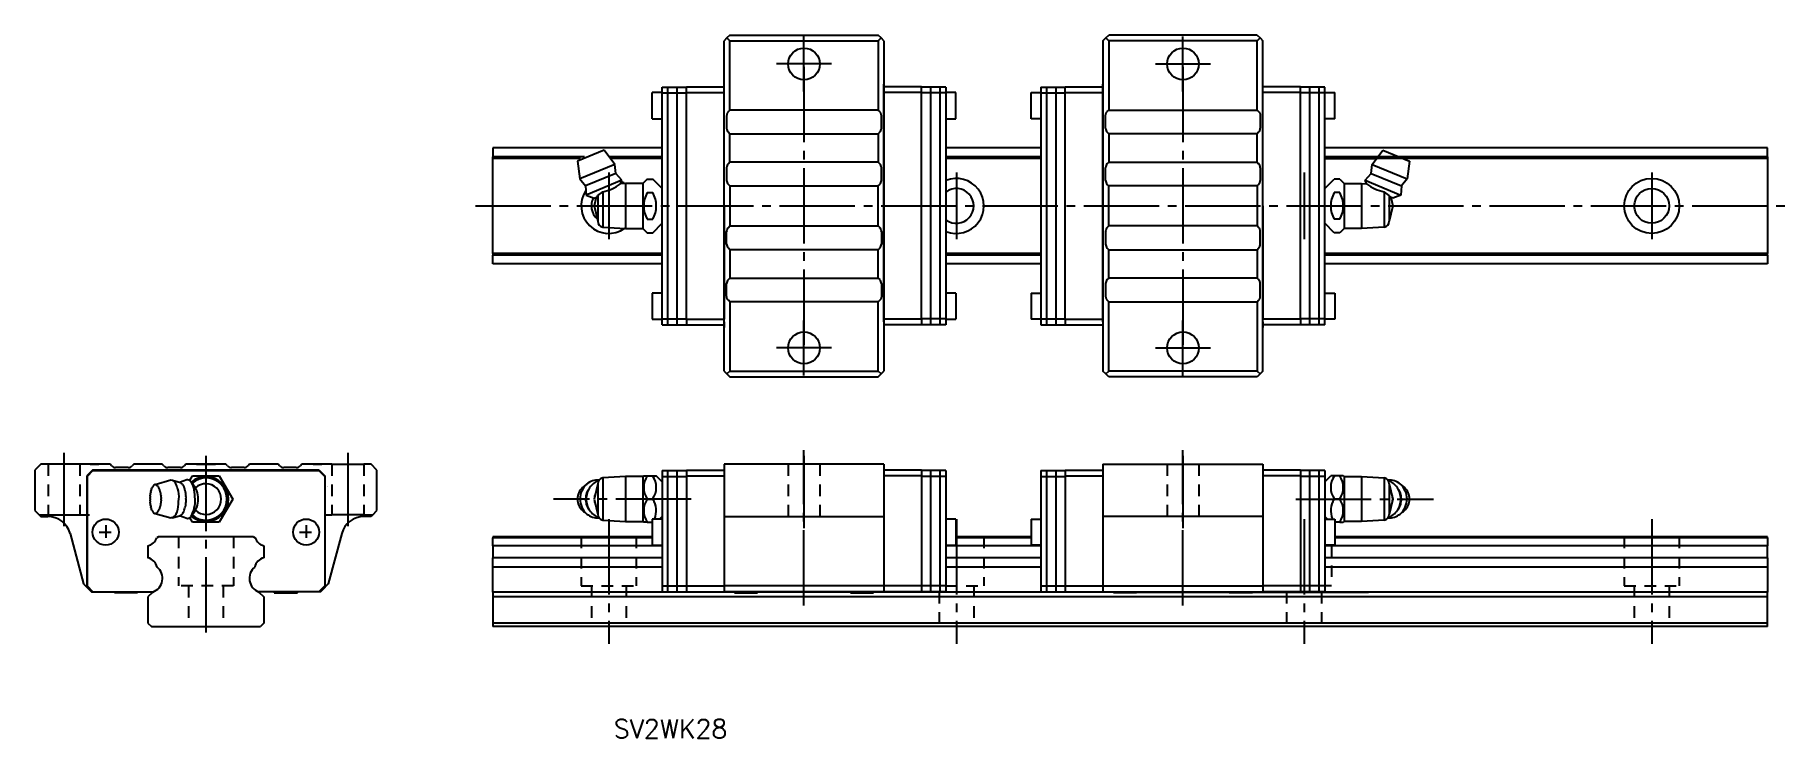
# Model space of a CAD drawing. Extents: x -6 to 296, y 886 to 1007.
import ezdxf

# ---------------------------------------------------------------- set-up
doc = ezdxf.new("R2010")
doc.units = 0
doc.linetypes.add('CENTER', pattern=[17.5, 13, -1.5, 1.5, -1.5])
doc.linetypes.add('DASHED', pattern=[3.5, 2, -1.5])
doc.layers.get('0').update_dxf_attribs({"linetype": 'CONTINUOUS'})
doc.layers.add('CENTER', color=1, linetype='CENTER')
doc.styles.get("Standard").update_dxf_attribs({"font": 'txt.shx', "bigfont": '@extfont2.shx'})

msp = doc.modelspace()

# ---------------------------------------------------------------- linework, layer by layer
at = {"color": 7, "linetype": 'CONTINUOUS'}
for p, q in [((113.28, 1006.44), (112.78, 1005.94)), ((112.78, 948.94), (112.78, 1005.94)), ((113.78, 1006.94), (113.28, 1006.44)), ((113.78, 1005.94), (113.28, 1006.44)), ((113.78, 1006.94), (139.38, 1006.94)), ((113.78, 993.99), (113.78, 1005.94)), ((113.78, 1005.94), (139.38, 1005.94)), ((139.88, 1006.44), (139.38, 1006.94)), ((139.88, 1006.44), (139.38, 1005.94)), ((139.38, 1005.94), (139.38, 993.99)), ((140.38, 1005.94), (139.88, 1006.44)), ((140.38, 1005.94), (140.38, 948.94)), ((178.18, 1005.94), (178.68, 1006.44)), ((178.18, 1005.94), (178.18, 948.94)), ((178.68, 1006.44), (179.18, 1006.94)), ((178.68, 1006.44), (179.18, 1005.94)), ((204.78, 1006.94), (179.18, 1006.94)), ((179.18, 1005.94), (179.18, 993.99)), ((204.78, 1005.94), (179.18, 1005.94)), ((204.78, 1006.94), (205.28, 1006.44)), ((204.78, 1005.94), (205.28, 1006.44)), ((204.78, 993.99), (204.78, 1005.94)), ((205.28, 1006.44), (205.78, 1005.94)), ((205.78, 948.94), (205.78, 1005.94)), ((100.38, 992.49), (100.38, 996.99)), ((102.08, 996.99), (100.38, 996.99)), ((102.08, 956.94), (102.08, 997.94)), ((102.08, 997.94), (106.28, 997.94)), ((102.08, 996.94), (106.28, 996.94)), ((103.08, 956.94), (103.08, 997.94)), ((104.68, 956.94), (104.68, 997.94)), ((106.28, 997.99), (112.78, 997.99)), ((106.28, 996.99), (106.28, 997.99)), ((106.28, 957.89), (106.28, 996.99)), ((106.28, 996.99), (112.78, 996.99)), ((112.78, 997.44), (112.78, 998.44)), ((112.78, 996.99), (112.78, 998.04)), ((112.78, 957.44), (112.78, 997.44)), ((112.78, 977.44), (112.78, 996.99)), ((112.78, 977.44), (112.78, 996.99)), ((140.38, 997.44), (140.38, 998.44)), ((140.38, 998.04), (140.38, 996.99)), ((146.88, 997.99), (140.38, 997.99)), ((140.38, 957.44), (140.38, 997.44)), ((146.88, 996.99), (140.38, 996.99)), ((140.38, 977.44), (140.38, 996.99)), ((140.38, 996.99), (140.38, 977.44)), ((146.88, 996.99), (146.88, 997.99)), ((151.08, 997.94), (146.88, 997.94)), ((146.88, 957.89), (146.88, 996.99)), ((151.08, 996.94), (146.88, 996.94)), ((148.48, 956.94), (148.48, 997.94)), ((150.08, 956.94), (150.08, 997.94)), ((151.08, 997.94), (151.08, 956.94)), ((152.78, 996.99), (151.08, 996.99)), ((152.78, 992.49), (152.78, 996.99)), ((165.78, 992.49), (165.78, 996.99)), ((165.78, 996.99), (167.48, 996.99)), ((167.48, 997.94), (167.48, 956.94)), ((167.48, 997.94), (171.68, 997.94)), ((167.48, 996.94), (171.68, 996.94)), ((168.48, 956.94), (168.48, 997.94)), ((170.08, 956.94), (170.08, 997.94)), ((171.68, 997.99), (178.18, 997.99)), ((171.68, 996.99), (171.68, 997.99)), ((171.68, 957.89), (171.68, 996.99)), ((171.68, 996.99), (178.18, 996.99)), ((178.18, 997.44), (178.18, 998.44)), ((178.18, 998.04), (178.18, 996.99)), ((178.18, 957.44), (178.18, 997.44)), ((178.18, 977.44), (178.18, 996.99)), ((178.18, 996.99), (178.18, 977.44)), ((205.78, 997.44), (205.78, 998.44)), ((205.78, 996.99), (205.78, 998.04)), ((212.28, 997.99), (205.78, 997.99)), ((205.78, 957.44), (205.78, 997.44)), ((212.28, 996.99), (205.78, 996.99)), ((205.78, 977.44), (205.78, 996.99)), ((205.78, 977.44), (205.78, 996.99)), ((212.28, 996.99), (212.28, 997.99)), ((216.48, 997.94), (212.28, 997.94)), ((212.28, 957.89), (212.28, 996.99)), ((216.48, 996.94), (212.28, 996.94)), ((213.88, 956.94), (213.88, 997.94)), ((215.48, 956.94), (215.48, 997.94)), ((216.48, 956.94), (216.48, 997.94)), ((216.48, 996.99), (218.18, 996.99)), ((218.18, 992.49), (218.18, 996.99)), ((113.46, 993.66), (113.43, 993.62)), ((113.49, 993.7), (113.46, 993.66)), ((113.53, 993.73), (113.49, 993.7)), ((113.78, 993.99), (113.53, 993.73)), ((139.38, 993.99), (113.78, 993.99)), ((139.64, 993.73), (139.38, 993.99)), ((139.68, 993.7), (139.64, 993.73)), ((139.71, 993.66), (139.68, 993.7)), ((139.74, 993.62), (139.71, 993.66)), ((178.83, 993.62), (178.86, 993.66)), ((178.86, 993.66), (178.89, 993.7)), ((178.89, 993.7), (178.93, 993.73)), ((178.93, 993.73), (179.18, 993.99)), ((179.18, 993.99), (204.78, 993.99)), ((204.78, 993.99), (205.04, 993.73)), ((205.04, 993.73), (205.08, 993.7)), ((205.08, 993.7), (205.11, 993.66)), ((205.11, 993.66), (205.14, 993.62)), ((100.38, 992.49), (102.08, 992.49)), ((113.24, 993.08), (113.23, 993.03)), ((113.23, 993.03), (113.23, 990.85)), ((113.25, 993.17), (113.24, 993.12)), ((113.24, 993.12), (113.24, 993.08)), ((113.26, 993.27), (113.25, 993.22)), ((113.25, 993.22), (113.25, 993.17)), ((113.28, 993.32), (113.26, 993.27)), ((113.29, 993.36), (113.28, 993.32)), ((113.31, 993.41), (113.29, 993.36)), ((113.33, 993.45), (113.31, 993.41)), ((113.35, 993.5), (113.33, 993.45)), ((113.38, 993.54), (113.35, 993.5)), ((113.4, 993.58), (113.38, 993.54)), ((113.43, 993.62), (113.4, 993.58)), ((139.77, 993.58), (139.74, 993.62)), ((139.79, 993.54), (139.77, 993.58)), ((139.82, 993.5), (139.79, 993.54)), ((139.84, 993.45), (139.82, 993.5)), ((139.86, 993.41), (139.84, 993.45)), ((139.88, 993.36), (139.86, 993.41)), ((139.89, 993.32), (139.88, 993.36)), ((139.9, 993.27), (139.89, 993.32)), ((139.92, 993.22), (139.9, 993.27)), ((139.92, 993.17), (139.92, 993.22)), ((139.93, 993.12), (139.92, 993.17)), ((139.93, 993.08), (139.93, 993.12)), ((139.93, 993.03), (139.93, 993.08)), ((139.93, 990.85), (139.93, 993.03)), ((151.08, 992.49), (152.78, 992.49)), ((167.48, 992.49), (165.78, 992.49)), ((178.63, 993.03), (178.64, 993.08)), ((178.63, 990.85), (178.63, 993.03)), ((178.64, 993.12), (178.65, 993.17)), ((178.64, 993.08), (178.64, 993.12)), ((178.65, 993.22), (178.66, 993.27)), ((178.65, 993.17), (178.65, 993.22)), ((178.66, 993.27), (178.68, 993.32)), ((178.68, 993.32), (178.69, 993.36)), ((178.69, 993.36), (178.71, 993.41)), ((178.71, 993.41), (178.73, 993.45)), ((178.73, 993.45), (178.75, 993.5)), ((178.75, 993.5), (178.78, 993.54)), ((178.78, 993.54), (178.8, 993.58)), ((178.8, 993.58), (178.83, 993.62)), ((205.14, 993.62), (205.17, 993.58)), ((205.17, 993.58), (205.19, 993.54)), ((205.19, 993.54), (205.22, 993.5)), ((205.22, 993.5), (205.24, 993.45)), ((205.24, 993.45), (205.26, 993.41)), ((205.26, 993.41), (205.28, 993.36)), ((205.28, 993.36), (205.29, 993.32)), ((205.29, 993.32), (205.3, 993.27)), ((205.3, 993.27), (205.32, 993.22)), ((205.32, 993.22), (205.32, 993.17)), ((205.32, 993.17), (205.33, 993.12)), ((205.33, 993.12), (205.33, 993.08)), ((205.33, 993.08), (205.33, 993.03)), ((205.33, 993.03), (205.33, 990.85)), ((218.18, 992.49), (216.48, 992.49)), ((113.53, 990.15), (113.78, 989.89)), ((113.78, 989.89), (139.38, 989.89)), ((113.78, 984.99), (113.78, 989.89)), ((139.38, 989.89), (139.64, 990.15)), ((139.38, 989.89), (139.38, 984.99)), ((179.18, 989.89), (178.93, 990.15)), ((179.18, 989.89), (179.18, 984.99)), ((204.78, 989.89), (179.18, 989.89)), ((205.04, 990.15), (204.78, 989.89)), ((204.78, 984.99), (204.78, 989.89)), ((102.08, 987.44), (72.88, 987.44)), ((72.88, 987.44), (72.88, 985.92)), ((88.7, 985.92), (72.88, 985.92)), ((72.88, 985.64), (72.88, 985.92)), ((72.88, 969.24), (72.88, 985.64)), ((88.02, 985.64), (72.88, 985.64)), ((92.1, 987.08), (87.48, 985.17)), ((87.48, 985.17), (87.92, 982.11)), ((93.95, 984.6), (87.92, 982.11)), ((93.95, 984.6), (92.1, 987.08)), ((102.08, 985.92), (92.96, 985.92)), ((102.08, 985.64), (93.17, 985.64)), ((94.13, 983.05), (93.95, 984.6)), ((113.78, 984.99), (113.53, 984.73)), ((139.38, 984.99), (113.78, 984.99)), ((139.64, 984.73), (139.38, 984.99)), ((167.48, 987.44), (151.08, 987.44)), ((167.48, 985.92), (151.08, 985.92)), ((167.48, 985.64), (151.08, 985.64)), ((178.93, 984.73), (179.18, 984.99)), ((179.18, 984.99), (204.78, 984.99)), ((204.78, 984.99), (205.04, 984.73)), ((292.88, 987.44), (216.48, 987.44)), ((292.88, 985.92), (216.48, 985.92)), ((216.48, 985.92), (225.61, 985.92)), ((292.88, 985.64), (216.48, 985.64)), ((216.48, 985.64), (225.4, 985.64)), ((224.44, 983.05), (224.62, 984.6)), ((224.62, 984.6), (226.47, 987.08)), ((224.62, 984.6), (230.65, 982.11)), ((226.47, 987.08), (231.09, 985.17)), ((231.09, 985.17), (230.65, 982.11)), ((292.88, 985.92), (292.88, 987.44)), ((292.88, 985.92), (292.88, 985.64)), ((292.88, 985.64), (292.88, 969.24)), ((87.92, 982.11), (88.89, 980.88)), ((94.13, 983.05), (88.89, 980.88)), ((95.17, 981.86), (89, 979.3)), ((95.17, 981.86), (94.13, 983.05)), ((94.89, 981.26), (95.17, 981.86)), ((99.53, 982.06), (98.78, 981.32)), ((99.53, 982.06), (100.47, 982.06)), ((102.08, 980.44), (100.47, 982.06)), ((113.23, 984.03), (113.23, 981.85)), ((139.93, 981.85), (139.93, 984.03)), ((178.63, 981.85), (178.63, 984.03)), ((205.33, 984.03), (205.33, 981.85)), ((216.48, 980.44), (218.1, 982.06)), ((219.04, 982.06), (218.1, 982.06)), ((219.04, 982.06), (219.78, 981.32)), ((223.4, 981.86), (224.44, 983.05)), ((223.4, 981.86), (229.57, 979.3)), ((223.68, 981.26), (223.4, 981.86)), ((224.44, 983.05), (229.68, 980.88)), ((230.65, 982.11), (229.68, 980.88)), ((88.89, 980.88), (89, 979.3)), ((89, 979.3), (90.39, 978.8)), ((90.72, 978.94), (90.38, 977.44)), ((90.39, 978.8), (90.86, 978.99)), ((90.86, 978.99), (90.98, 979.25)), ((90.98, 979.25), (91.87, 979.89)), ((90.98, 979.25), (90.98, 974.79)), ((91.87, 979.89), (91.87, 973.8)), ((95.78, 981.32), (94.89, 981.26)), ((94.89, 981.26), (94.89, 981.26)), ((94.89, 981.26), (94.89, 981.26)), ((95.78, 981.32), (95.78, 973.57)), ((98.78, 981.32), (95.78, 981.32)), ((98.78, 981.32), (98.78, 973.57)), ((99.53, 979.75), (100.47, 979.75)), ((113.53, 981.15), (113.78, 980.89)), ((113.78, 980.89), (139.38, 980.89)), ((113.78, 980.89), (113.78, 973.99)), ((113.78, 979.09), (113.78, 975.79)), ((139.38, 980.89), (139.64, 981.15)), ((139.38, 973.99), (139.38, 980.89)), ((139.38, 975.79), (139.38, 979.09)), ((179.18, 980.89), (178.93, 981.15)), ((204.78, 980.89), (179.18, 980.89)), ((179.18, 973.99), (179.18, 980.89)), ((179.18, 975.79), (179.18, 979.09)), ((205.04, 981.15), (204.78, 980.89)), ((204.78, 980.89), (204.78, 973.99)), ((204.78, 979.09), (204.78, 975.79)), ((219.04, 979.75), (218.1, 979.75)), ((219.78, 981.32), (219.78, 973.57)), ((219.78, 981.32), (222.78, 981.32)), ((222.78, 981.32), (222.78, 973.57)), ((222.78, 981.32), (223.68, 981.26)), ((223.68, 981.26), (223.68, 981.26)), ((223.68, 981.26), (223.68, 981.26)), ((226.7, 979.89), (226.7, 973.8)), ((227.58, 979.25), (226.7, 979.89)), ((227.58, 979.25), (227.58, 974.79)), ((227.71, 978.99), (227.58, 979.25)), ((228.18, 978.8), (227.71, 978.99)), ((227.85, 978.94), (228.18, 977.44)), ((229.57, 979.3), (228.18, 978.8)), ((229.68, 980.88), (229.57, 979.3)), ((90.38, 977.44), (90.98, 974.79)), ((112.78, 977.44), (112.78, 957.89)), ((112.78, 957.89), (112.78, 977.44)), ((140.38, 977.44), (140.38, 957.89)), ((140.38, 977.44), (140.38, 957.89)), ((178.18, 977.44), (178.18, 957.89)), ((178.18, 977.44), (178.18, 957.89)), ((205.78, 977.44), (205.78, 957.89)), ((205.78, 957.89), (205.78, 977.44)), ((228.18, 977.44), (227.58, 974.79)), ((91.87, 973.8), (95.78, 973.57)), ((95.78, 973.57), (98.78, 973.57)), ((98.78, 973.57), (99.53, 972.82)), ((99.53, 975.13), (100.47, 975.13)), ((99.53, 972.82), (100.47, 972.82)), ((100.47, 972.82), (102.08, 974.44)), ((113.23, 970.85), (113.23, 973.03)), ((113.53, 973.73), (113.78, 973.99)), ((113.78, 973.99), (139.38, 973.99)), ((139.38, 973.99), (139.64, 973.73)), ((139.93, 973.03), (139.93, 970.85)), ((178.63, 973.03), (178.63, 970.85)), ((179.18, 973.99), (178.93, 973.73)), ((204.78, 973.99), (179.18, 973.99)), ((205.04, 973.73), (204.78, 973.99)), ((205.33, 970.85), (205.33, 973.03)), ((218.1, 972.82), (216.48, 974.44)), ((219.04, 975.13), (218.1, 975.13)), ((219.04, 972.82), (218.1, 972.82)), ((219.78, 973.57), (219.04, 972.82)), ((222.78, 973.57), (219.78, 973.57)), ((226.7, 973.8), (222.78, 973.57)), ((113.78, 969.89), (113.53, 970.15)), ((139.38, 969.89), (113.78, 969.89)), ((113.78, 969.89), (113.78, 964.99)), ((139.64, 970.15), (139.38, 969.89)), ((139.38, 964.99), (139.38, 969.89)), ((178.93, 970.15), (179.18, 969.89)), ((179.18, 969.89), (204.78, 969.89)), ((179.18, 964.99), (179.18, 969.89)), ((204.78, 969.89), (205.04, 970.15)), ((204.78, 969.89), (204.78, 964.99)), ((102.08, 969.24), (72.88, 969.24)), ((72.88, 969.24), (72.88, 968.96)), ((102.08, 968.96), (72.88, 968.96)), ((72.88, 967.44), (72.88, 968.96)), ((102.08, 967.44), (72.88, 967.44)), ((167.48, 969.24), (151.08, 969.24)), ((167.48, 968.96), (151.08, 968.96)), ((167.48, 967.44), (151.08, 967.44)), ((292.88, 969.24), (216.48, 969.24)), ((292.88, 968.96), (216.48, 968.96)), ((292.88, 967.44), (216.48, 967.44)), ((292.88, 968.96), (292.88, 969.24)), ((292.88, 968.96), (292.88, 967.44)), ((113.23, 961.85), (113.23, 964.03)), ((113.53, 964.73), (113.78, 964.99)), ((113.78, 964.99), (139.38, 964.99)), ((139.38, 964.99), (139.64, 964.73)), ((139.93, 964.03), (139.93, 961.85)), ((178.63, 964.03), (178.63, 961.85)), ((179.18, 964.99), (178.93, 964.73)), ((204.78, 964.99), (179.18, 964.99)), ((205.04, 964.73), (204.78, 964.99)), ((205.33, 961.85), (205.33, 964.03)), ((102.08, 962.39), (100.38, 962.39)), ((100.38, 962.39), (100.38, 957.89)), ((113.24, 961.81), (113.23, 961.85)), ((113.24, 961.76), (113.24, 961.81)), ((113.25, 961.71), (113.24, 961.76)), ((113.25, 961.66), (113.25, 961.71)), ((113.26, 961.61), (113.25, 961.66)), ((113.28, 961.56), (113.26, 961.61)), ((113.29, 961.52), (113.28, 961.56)), ((113.31, 961.47), (113.29, 961.52)), ((113.33, 961.43), (113.31, 961.47)), ((113.35, 961.38), (113.33, 961.43)), ((113.38, 961.34), (113.35, 961.38)), ((113.4, 961.3), (113.38, 961.34)), ((113.43, 961.26), (113.4, 961.3)), ((113.46, 961.22), (113.43, 961.26)), ((113.49, 961.18), (113.46, 961.22)), ((113.53, 961.15), (113.49, 961.18)), ((113.78, 960.89), (113.53, 961.15)), ((139.38, 960.89), (113.78, 960.89)), ((113.78, 960.89), (113.78, 948.94)), ((139.64, 961.15), (139.38, 960.89)), ((139.38, 948.94), (139.38, 960.89)), ((139.68, 961.18), (139.64, 961.15)), ((139.71, 961.22), (139.68, 961.18)), ((139.74, 961.26), (139.71, 961.22)), ((139.77, 961.3), (139.74, 961.26)), ((139.79, 961.34), (139.77, 961.3)), ((139.82, 961.38), (139.79, 961.34)), ((139.84, 961.43), (139.82, 961.38)), ((139.86, 961.47), (139.84, 961.43)), ((139.88, 961.52), (139.86, 961.47)), ((139.89, 961.56), (139.88, 961.52)), ((139.9, 961.61), (139.89, 961.56)), ((139.92, 961.66), (139.9, 961.61)), ((139.93, 961.76), (139.92, 961.71)), ((139.92, 961.71), (139.92, 961.66)), ((139.93, 961.85), (139.93, 961.81)), ((139.93, 961.81), (139.93, 961.76)), ((152.78, 962.39), (151.08, 962.39)), ((152.78, 962.39), (152.78, 957.89)), ((165.78, 962.39), (167.48, 962.39)), ((165.78, 962.39), (165.78, 957.89)), ((178.63, 961.85), (178.64, 961.81)), ((178.64, 961.81), (178.64, 961.76)), ((178.64, 961.76), (178.65, 961.71)), ((178.65, 961.71), (178.65, 961.66)), ((178.65, 961.66), (178.66, 961.61)), ((178.66, 961.61), (178.68, 961.56)), ((178.68, 961.56), (178.69, 961.52)), ((178.69, 961.52), (178.71, 961.47)), ((178.71, 961.47), (178.73, 961.43)), ((178.73, 961.43), (178.75, 961.38)), ((178.75, 961.38), (178.78, 961.34)), ((178.78, 961.34), (178.8, 961.3)), ((178.8, 961.3), (178.83, 961.26)), ((178.83, 961.26), (178.86, 961.22)), ((178.86, 961.22), (178.89, 961.18)), ((178.89, 961.18), (178.93, 961.15)), ((178.93, 961.15), (179.18, 960.89)), ((179.18, 960.89), (204.78, 960.89)), ((179.18, 948.94), (179.18, 960.89)), ((204.78, 960.89), (205.04, 961.15)), ((204.78, 960.89), (204.78, 948.94)), ((205.04, 961.15), (205.08, 961.18)), ((205.08, 961.18), (205.11, 961.22)), ((205.11, 961.22), (205.14, 961.26)), ((205.14, 961.26), (205.17, 961.3)), ((205.17, 961.3), (205.19, 961.34)), ((205.19, 961.34), (205.22, 961.38)), ((205.22, 961.38), (205.24, 961.43)), ((205.24, 961.43), (205.26, 961.47)), ((205.26, 961.47), (205.28, 961.52)), ((205.28, 961.52), (205.29, 961.56)), ((205.29, 961.56), (205.3, 961.61)), ((205.3, 961.61), (205.32, 961.66)), ((205.32, 961.71), (205.33, 961.76)), ((205.32, 961.66), (205.32, 961.71)), ((205.33, 961.81), (205.33, 961.85)), ((205.33, 961.76), (205.33, 961.81)), ((216.48, 962.39), (218.18, 962.39)), ((218.18, 962.39), (218.18, 957.89)), ((100.38, 957.89), (102.08, 957.89)), ((102.08, 957.94), (106.28, 957.94)), ((106.28, 957.89), (112.78, 957.89)), ((106.28, 957.89), (106.28, 956.89)), ((112.78, 956.84), (112.78, 957.89)), ((112.78, 957.44), (112.78, 956.44)), ((146.88, 957.89), (140.38, 957.89)), ((140.38, 957.89), (140.38, 956.84)), ((140.38, 957.44), (140.38, 956.44)), ((151.08, 957.94), (146.88, 957.94)), ((146.88, 957.89), (146.88, 956.89)), ((151.08, 957.89), (152.78, 957.89)), ((167.48, 957.89), (165.78, 957.89)), ((167.48, 957.94), (171.68, 957.94)), ((171.68, 957.89), (171.68, 956.89)), ((171.68, 957.89), (178.18, 957.89)), ((178.18, 957.89), (178.18, 956.84)), ((178.18, 957.44), (178.18, 956.44)), ((212.28, 957.89), (205.78, 957.89)), ((205.78, 956.84), (205.78, 957.89)), ((205.78, 957.44), (205.78, 956.44)), ((216.48, 957.94), (212.28, 957.94)), ((212.28, 957.89), (212.28, 956.89)), ((218.18, 957.89), (216.48, 957.89)), ((102.08, 956.94), (106.28, 956.94)), ((106.28, 956.89), (112.78, 956.89)), ((146.88, 956.89), (140.38, 956.89)), ((151.08, 956.94), (146.88, 956.94)), ((167.48, 956.94), (171.68, 956.94)), ((171.68, 956.89), (178.18, 956.89)), ((212.28, 956.89), (205.78, 956.89)), ((216.48, 956.94), (212.28, 956.94)), ((112.78, 948.94), (113.28, 948.44)), ((113.78, 948.94), (113.28, 948.44)), ((113.28, 948.44), (113.78, 947.94)), ((113.78, 948.94), (139.38, 948.94)), ((139.88, 948.44), (139.38, 948.94)), ((139.38, 947.94), (139.88, 948.44)), ((139.88, 948.44), (140.38, 948.94)), ((178.68, 948.44), (178.18, 948.94)), ((178.68, 948.44), (179.18, 948.94)), ((179.18, 947.94), (178.68, 948.44)), ((204.78, 948.94), (179.18, 948.94)), ((204.78, 948.94), (205.28, 948.44)), ((205.28, 948.44), (204.78, 947.94)), ((205.78, 948.94), (205.28, 948.44)), ((113.78, 947.94), (139.38, 947.94)), ((204.78, 947.94), (179.18, 947.94)), ((-5.14, 932.85), (-6.14, 931.85)), ((-6.14, 931.85), (-6.14, 924.85)), ((-3.89, 932.85), (-5.14, 932.85)), ((1.61, 932.85), (-3.89, 932.85)), ((6.81, 932.85), (1.61, 932.85)), ((3.81, 931.85), (2.81, 930.85)), ((2.81, 930.85), (2.81, 911.85)), ((3.86, 931.75), (2.86, 930.75)), ((3.86, 931.75), (2.86, 930.75)), ((2.86, 930.75), (2.86, 921.15)), ((2.86, 930.75), (2.86, 923.65)), ((3.36, 932.85), (4.86, 932.85)), ((42.91, 931.85), (3.81, 931.85)), ((3.86, 931.75), (23.36, 931.75)), ((23.36, 931.75), (3.86, 931.75)), ((7.07, 932.59), (6.81, 932.85)), ((9.95, 932.3), (7.78, 932.3)), ((10.91, 932.85), (10.66, 932.59)), ((15.81, 932.85), (10.91, 932.85)), ((16.07, 932.59), (15.81, 932.85)), ((18.95, 932.3), (16.78, 932.3)), ((19.91, 932.85), (19.66, 932.59)), ((26.81, 932.85), (19.91, 932.85)), ((20.59, 930.04), (21.05, 930.85)), ((21.05, 930.85), (25.67, 930.85)), ((25.01, 932.85), (21.71, 932.85)), ((21.71, 932.85), (25.01, 932.85)), ((23.36, 931.75), (42.86, 931.75)), ((23.36, 931.75), (42.86, 931.75)), ((42.86, 931.75), (23.36, 931.75)), ((25.67, 930.85), (27.98, 926.85)), ((27.07, 932.59), (26.81, 932.85)), ((29.95, 932.3), (27.78, 932.3)), ((30.91, 932.85), (30.66, 932.59)), ((35.81, 932.85), (30.91, 932.85)), ((36.07, 932.59), (35.81, 932.85)), ((38.95, 932.3), (36.78, 932.3)), ((39.91, 932.85), (39.66, 932.59)), ((45.11, 932.85), (39.91, 932.85)), ((41.86, 932.85), (43.36, 932.85)), ((42.86, 931.75), (43.86, 930.75)), ((42.86, 931.75), (43.86, 930.75)), ((42.86, 931.75), (43.86, 930.75)), ((42.91, 931.85), (43.91, 930.85)), ((43.86, 930.75), (43.86, 921.15)), ((43.86, 930.75), (43.86, 923.65)), ((43.86, 930.75), (43.86, 923.65)), ((43.91, 930.85), (43.91, 911.85)), ((45.11, 932.85), (50.61, 932.85)), ((51.86, 932.85), (50.61, 932.85)), ((52.86, 931.85), (51.86, 932.85)), ((52.86, 924.85), (52.86, 931.85)), ((95.78, 930.72), (91.87, 930.49)), ((91.87, 930.49), (91.87, 923.2)), ((98.78, 930.72), (95.78, 930.72)), ((95.78, 930.72), (95.78, 922.97)), ((98.91, 930.85), (98.78, 930.72)), ((98.78, 930.72), (98.78, 922.97)), ((98.91, 930.85), (99.53, 930.85)), ((99.53, 930.85), (100.47, 930.85)), ((100.47, 930.85), (101.08, 930.85)), ((102.08, 929.85), (101.08, 930.85)), ((102.08, 931.75), (102.08, 910.85)), ((102.08, 931.75), (106.28, 931.75)), ((102.08, 930.75), (106.28, 930.75)), ((103.08, 910.85), (103.08, 931.75)), ((104.68, 910.85), (104.68, 931.75)), ((106.28, 931.85), (112.78, 931.85)), ((106.28, 931.85), (106.28, 930.85)), ((106.28, 930.85), (112.78, 930.85)), ((106.28, 930.85), (106.28, 911.85)), ((140.38, 932.85), (112.78, 932.85)), ((112.78, 932.85), (112.78, 931.85)), ((112.78, 931.85), (112.78, 925.35)), ((140.38, 932.85), (140.38, 931.85)), ((146.88, 931.85), (140.38, 931.85)), ((140.38, 931.85), (140.38, 925.35)), ((146.88, 930.85), (140.38, 930.85)), ((146.88, 931.85), (146.88, 930.85)), ((151.08, 931.75), (146.88, 931.75)), ((146.88, 930.85), (146.88, 911.85)), ((151.08, 930.75), (146.88, 930.75)), ((148.48, 910.85), (148.48, 931.75)), ((150.08, 910.85), (150.08, 931.75)), ((151.08, 931.75), (151.08, 910.85)), ((167.48, 931.75), (167.48, 910.85)), ((167.48, 931.75), (171.68, 931.75)), ((167.48, 930.75), (171.68, 930.75)), ((168.48, 910.85), (168.48, 931.75)), ((170.08, 910.85), (170.08, 931.75)), ((171.68, 931.85), (178.18, 931.85)), ((171.68, 931.85), (171.68, 930.85)), ((171.68, 930.85), (171.68, 911.85)), ((171.68, 930.85), (178.18, 930.85)), ((178.18, 932.85), (205.78, 932.85)), ((178.18, 932.85), (178.18, 931.85)), ((178.18, 931.85), (178.18, 925.35)), ((205.78, 932.85), (205.78, 931.85)), ((212.28, 931.85), (205.78, 931.85)), ((205.78, 931.85), (205.78, 925.35)), ((212.28, 930.85), (205.78, 930.85)), ((212.28, 931.85), (212.28, 930.85)), ((216.48, 931.75), (212.28, 931.75)), ((212.28, 930.85), (212.28, 911.85)), ((216.48, 930.75), (212.28, 930.75)), ((213.88, 910.85), (213.88, 931.75)), ((215.48, 910.85), (215.48, 931.75)), ((216.48, 931.75), (216.48, 910.85)), ((216.48, 929.85), (217.48, 930.85)), ((218.1, 930.85), (217.48, 930.85)), ((219.04, 930.85), (218.1, 930.85)), ((219.66, 930.85), (219.04, 930.85)), ((219.66, 930.85), (219.78, 930.72)), ((219.78, 930.72), (222.78, 930.72)), ((219.78, 930.72), (219.78, 922.97)), ((222.78, 930.72), (226.7, 930.49)), ((222.78, 930.72), (222.78, 922.97)), ((226.7, 930.49), (226.7, 923.2)), ((17.32, 930.09), (14.58, 929.33)), ((17.6, 930.08), (17.32, 930.09)), ((18.96, 929.66), (17.6, 930.08)), ((20.04, 930.15), (18.82, 929.71)), ((21.22, 929.27), (20.8, 929.83)), ((21.55, 928.78), (21.22, 929.27)), ((21.81, 928.28), (21.55, 928.78)), ((89.09, 929.43), (88.37, 928.83)), ((90.98, 929.5), (90.38, 926.85)), ((90.98, 929.5), (90.98, 924.2)), ((227.58, 929.5), (228.18, 926.85)), ((227.58, 929.5), (227.58, 924.2)), ((229.48, 929.43), (230.19, 928.83)), ((-6.14, 924.85), (-5.44, 924.15)), ((14.58, 924.36), (17.32, 923.61)), ((20.8, 923.87), (21.22, 924.43)), ((21.22, 924.43), (21.55, 924.91)), ((21.55, 924.91), (21.81, 925.41)), ((27.98, 926.85), (25.67, 922.85)), ((52.16, 924.15), (52.86, 924.85)), ((90.38, 926.85), (90.98, 924.2)), ((99.53, 926.85), (100.47, 926.85)), ((112.78, 925.35), (112.78, 911.85)), ((140.38, 925.35), (140.38, 911.85)), ((178.18, 925.35), (178.18, 911.85)), ((205.78, 925.35), (205.78, 911.85)), ((219.04, 926.85), (218.1, 926.85)), ((228.18, 926.85), (227.58, 924.2)), ((-5.44, 924.15), (-5.14, 923.85)), ((-5.44, 924.15), (-3.89, 924.15)), ((-5.14, 923.85), (-3.94, 923.85)), ((-3.89, 924.15), (1.61, 924.15)), ((1.61, 924.15), (3.26, 924.15)), ((6.06, 922.35), (6.06, 920.15)), ((17.6, 923.61), (17.32, 923.61)), ((17.6, 923.61), (18.96, 924.03)), ((18.82, 923.99), (20.04, 923.54)), ((21.05, 922.85), (20.59, 923.65)), ((25.67, 922.85), (21.05, 922.85)), ((40.66, 922.35), (40.66, 920.15)), ((43.91, 924.15), (45.11, 924.15)), ((50.61, 924.15), (45.11, 924.15)), ((50.61, 924.15), (52.16, 924.15)), ((51.86, 923.85), (50.67, 923.85)), ((52.16, 924.15), (51.86, 923.85)), ((91.87, 923.2), (95.78, 922.97)), ((95.78, 922.97), (98.78, 922.97)), ((98.78, 922.97), (98.91, 922.85)), ((99.53, 922.85), (98.91, 922.85)), ((99.53, 922.85), (100.38, 922.85)), ((100.38, 923.4), (100.38, 918.9)), ((102.08, 923.4), (100.38, 923.4)), ((101.63, 923.4), (102.08, 923.85)), ((112.78, 923.85), (140.38, 923.85)), ((152.78, 923.4), (151.08, 923.4)), ((152.78, 923.4), (152.78, 918.9)), ((165.78, 923.4), (165.78, 918.9)), ((165.78, 923.4), (167.48, 923.4)), ((205.78, 923.85), (178.18, 923.85)), ((216.93, 923.4), (216.48, 923.85)), ((216.48, 923.4), (218.18, 923.4)), ((218.18, 923.4), (218.18, 918.9)), ((219.04, 922.85), (218.18, 922.85)), ((219.04, 922.85), (219.66, 922.85)), ((219.78, 922.97), (219.66, 922.85)), ((222.78, 922.97), (219.78, 922.97)), ((226.7, 923.2), (222.78, 922.97)), ((-0.07, 920.88), (2.25, 912.21)), ((2.86, 921.15), (2.86, 911.85)), ((2.86, 918.65), (2.86, 911.85)), ((4.91, 921.15), (7.01, 921.15)), ((13.36, 918.78), (13.36, 916.71)), ((15.16, 920.35), (14.88, 920.18)), ((31.56, 920.35), (15.16, 920.35)), ((31.56, 920.35), (31.85, 920.18)), ((33.36, 918.78), (33.36, 916.71)), ((39.51, 921.15), (41.61, 921.15)), ((43.86, 921.15), (43.86, 911.85)), ((43.86, 918.65), (43.86, 911.85)), ((43.86, 918.65), (43.86, 911.85)), ((46.8, 920.88), (44.48, 912.21)), ((100.38, 920.35), (72.88, 920.35)), ((72.88, 920.35), (72.88, 920.18)), ((100.38, 920.18), (72.88, 920.18)), ((72.88, 918.78), (72.88, 920.18)), ((102.08, 918.78), (72.88, 918.78)), ((72.88, 918.78), (72.88, 916.71)), ((100.38, 918.9), (102.08, 918.9)), ((151.08, 918.9), (152.78, 918.9)), ((167.48, 918.78), (151.08, 918.78)), ((165.78, 920.35), (152.78, 920.35)), ((165.78, 920.18), (152.78, 920.18)), ((167.48, 918.9), (165.78, 918.9)), ((218.18, 918.9), (216.48, 918.9)), ((292.88, 918.78), (216.48, 918.78)), ((292.88, 920.35), (218.18, 920.35)), ((292.88, 920.18), (218.18, 920.18)), ((292.88, 920.18), (292.88, 920.35)), ((292.88, 920.18), (292.88, 918.78)), ((292.88, 916.71), (292.88, 918.78)), ((102.08, 916.71), (72.88, 916.71)), ((72.88, 915.09), (72.88, 916.71)), ((167.48, 916.71), (151.08, 916.71)), ((292.88, 916.71), (216.48, 916.71)), ((292.88, 916.71), (292.88, 915.09)), ((2.25, 912.21), (3.26, 911.2)), ((44.48, 912.21), (43.46, 911.2)), ((102.08, 915.09), (72.88, 915.09)), ((72.88, 910.8), (72.88, 915.09)), ((167.48, 915.09), (151.08, 915.09)), ((292.88, 915.09), (216.48, 915.09)), ((292.88, 915.09), (292.88, 910.8)), ((2.61, 911.85), (3.61, 910.85)), ((3.61, 910.85), (2.61, 911.85)), ((2.81, 911.85), (3.81, 910.85)), ((2.86, 911.85), (3.86, 910.85)), ((2.86, 911.85), (3.86, 910.85)), ((3.26, 911.2), (3.61, 910.85)), ((3.61, 910.85), (3.81, 910.85)), ((3.81, 910.85), (3.86, 910.85)), ((3.86, 910.85), (9.03, 910.85)), ((3.86, 910.85), (9.03, 910.85)), ((7.56, 910.85), (7.56, 910.65)), ((11.56, 910.65), (7.56, 910.65)), ((9.03, 910.85), (12.95, 910.85)), ((9.03, 910.85), (12.95, 910.85)), ((11.56, 910.65), (11.56, 910.85)), ((12.95, 910.85), (14.34, 910.85)), ((12.95, 910.85), (14.34, 910.85)), ((14.21, 910.8), (13.36, 909.95)), ((13.36, 909.95), (13.36, 905.45)), ((33.78, 910.85), (32.38, 910.85)), ((33.78, 910.85), (32.38, 910.85)), ((33.78, 910.85), (32.38, 910.85)), ((32.52, 910.8), (33.36, 909.95)), ((33.36, 909.95), (33.36, 905.45)), ((37.7, 910.85), (33.78, 910.85)), ((37.7, 910.85), (33.78, 910.85)), ((37.7, 910.85), (33.78, 910.85)), ((35.16, 910.85), (35.16, 910.65)), ((35.16, 910.65), (39.16, 910.65)), ((42.86, 910.85), (37.7, 910.85)), ((42.86, 910.85), (37.7, 910.85)), ((42.86, 910.85), (37.7, 910.85)), ((39.16, 910.65), (39.16, 910.85)), ((43.86, 911.85), (42.86, 910.85)), ((43.86, 911.85), (42.86, 910.85)), ((43.86, 911.85), (42.86, 910.85)), ((42.91, 910.85), (42.86, 910.85)), ((43.91, 911.85), (42.91, 910.85)), ((43.11, 910.85), (42.91, 910.85)), ((44.11, 911.85), (43.11, 910.85)), ((44.11, 911.85), (43.11, 910.85)), ((43.11, 910.85), (43.46, 911.2)), ((292.88, 910.8), (72.88, 910.8)), ((72.88, 910.8), (72.88, 909.95)), ((292.88, 909.95), (72.88, 909.95)), ((72.88, 909.95), (72.88, 905.45)), ((114.58, 910.8), (94.58, 910.8)), ((102.08, 911.85), (106.28, 911.85)), ((102.08, 910.85), (106.28, 910.85)), ((106.28, 911.85), (112.78, 911.85)), ((106.28, 911.85), (106.28, 910.85)), ((106.28, 910.85), (112.78, 910.85)), ((140.38, 911.85), (112.78, 911.85)), ((112.78, 911.85), (112.78, 910.85)), ((140.38, 910.85), (112.78, 910.85)), ((114.58, 910.85), (114.58, 910.65)), ((114.58, 910.65), (118.58, 910.65)), ((118.58, 910.65), (118.58, 910.85)), ((134.58, 910.8), (118.58, 910.8)), ((134.58, 910.85), (134.58, 910.65)), ((134.58, 910.65), (138.58, 910.65)), ((138.58, 910.65), (138.58, 910.85)), ((146.88, 911.85), (140.38, 911.85)), ((140.38, 911.85), (140.38, 910.85)), ((146.88, 910.85), (140.38, 910.85)), ((151.08, 911.85), (146.88, 911.85)), ((146.88, 911.85), (146.88, 910.85)), ((151.08, 910.85), (146.88, 910.85)), ((167.48, 911.85), (171.68, 911.85)), ((167.48, 910.85), (171.68, 910.85)), ((171.68, 911.85), (178.18, 911.85)), ((171.68, 911.85), (171.68, 910.85)), ((171.68, 910.85), (178.18, 910.85)), ((178.18, 911.85), (205.78, 911.85)), ((178.18, 911.85), (178.18, 910.85)), ((178.18, 910.85), (205.78, 910.85)), ((179.98, 910.65), (179.98, 910.85)), ((183.98, 910.65), (179.98, 910.65)), ((183.98, 910.85), (183.98, 910.65)), ((183.98, 910.8), (199.98, 910.8)), ((199.98, 910.65), (199.98, 910.85)), ((203.98, 910.65), (199.98, 910.65)), ((203.98, 910.85), (203.98, 910.65)), ((203.98, 910.8), (223.98, 910.8)), ((212.28, 911.85), (205.78, 911.85)), ((205.78, 911.85), (205.78, 910.85)), ((212.28, 910.85), (205.78, 910.85)), ((212.28, 911.85), (212.28, 910.85)), ((216.48, 911.85), (212.28, 911.85)), ((216.48, 910.85), (212.28, 910.85)), ((292.88, 909.95), (292.88, 910.8)), ((292.88, 905.45), (292.88, 909.95)), ((13.36, 905.45), (13.96, 904.85)), ((13.96, 904.85), (32.76, 904.85)), ((33.36, 905.45), (32.76, 904.85)), ((292.88, 905.45), (72.88, 905.45)), ((72.88, 905.45), (72.88, 904.85)), ((292.88, 904.85), (72.88, 904.85)), ((292.88, 904.85), (292.88, 905.45))]:
    msp.add_line(p, q, dxfattribs=at)
at = {"color": 3, "linetype": 'DASHED'}
for p, q in [((-3.89, 932.85), (-3.89, 924.15)), ((1.61, 932.85), (1.61, 924.15)), ((45.11, 932.85), (45.11, 924.15)), ((50.61, 932.85), (50.61, 924.15)), ((123.83, 932.85), (123.83, 923.85)), ((129.33, 932.85), (129.33, 923.85)), ((189.23, 932.85), (189.23, 923.85)), ((194.73, 932.85), (194.73, 923.85)), ((18.61, 920.35), (18.61, 911.85)), ((28.11, 920.35), (28.11, 911.85)), ((88.13, 920.35), (88.13, 911.85)), ((97.63, 920.35), (97.63, 911.85)), ((157.63, 920.35), (157.63, 911.85)), ((217.63, 918.9), (217.63, 911.85)), ((268.13, 920.35), (268.13, 911.85)), ((277.63, 920.35), (277.63, 911.85)), ((28.11, 911.85), (18.61, 911.85)), ((20.36, 911.85), (20.36, 904.85)), ((26.36, 911.85), (26.36, 904.85)), ((88.13, 911.85), (97.63, 911.85)), ((89.88, 911.85), (89.88, 904.85)), ((95.88, 911.85), (95.88, 904.85)), ((149.88, 910.85), (149.88, 904.85)), ((151.08, 911.85), (157.63, 911.85)), ((155.88, 911.85), (155.88, 904.85)), ((209.88, 910.85), (209.88, 904.85)), ((215.88, 910.85), (215.88, 904.85)), ((217.63, 911.85), (216.48, 911.85)), ((268.13, 911.85), (277.63, 911.85)), ((269.88, 911.85), (269.88, 904.85)), ((275.88, 911.85), (275.88, 904.85))]:
    msp.add_line(p, q, dxfattribs=at)
at = {"color": 7, "linetype": 'CONTINUOUS'}
for centre, radius in [((126.58, 1001.94), 2.75), ((191.98, 1001.94), 2.75), ((272.88, 977.44), 4.75), ((272.88, 977.44), 3), ((126.58, 952.94), 2.75), ((191.98, 952.94), 2.75), ((6.06, 921.15), 2.25), ((40.66, 921.15), 2.25)]:
    msp.add_circle(centre, radius, dxfattribs=at)
for centre, radius, start, end in [((114.23, 990.85), 1, 180, 225), ((138.93, 990.85), 1, 315, 0), ((179.63, 990.85), 1, 180, 225), ((204.33, 990.85), 1, 315, 0), ((114.23, 984.03), 1, 135, 180), ((138.93, 984.03), 1, 0, 45), ((179.63, 984.03), 1, 135, 180), ((204.33, 984.03), 1, 0, 45), ((92.88, 977.44), 4.75, 54.4916, 62.5504), ((114.23, 981.85), 1, 180, 225), ((138.93, 981.85), 1, 315, 0), ((152.88, 977.44), 4.75, 247.7315, 112.2685), ((179.63, 981.85), 1, 180, 225), ((204.33, 981.85), 1, 315, 0), ((92.88, 977.44), 4.75, 146.0575, 305.5084), ((92.88, 977.44), 3, 151.9426, 228.391), ((90.47, 987), 7.24, 281.1312, 307.648), ((103.53, 977.44), 4.62, 150.0092, 209.9908), ((96.47, 977.44), 4.62, 330.0001, 29.9999), ((152.88, 977.44), 3, 233.1301, 126.8699), ((212.88, 977.44), 4.75, 39.8756, 40.721), ((222.1, 977.44), 4.62, 150.0001, 209.9999), ((215.04, 977.44), 4.62, 330.0092, 29.9908), ((228.1, 987), 7.24, 232.352, 258.8688), ((91.98, 974.79), 1, 180, 263.2229), ((114.23, 973.03), 1, 135, 180), ((138.93, 973.03), 1, 0, 45), ((179.63, 973.03), 1, 135, 180), ((204.33, 973.03), 1, 0, 45), ((212.88, 977.44), 4.75, 319.279, 320.1244), ((226.58, 974.79), 1, 276.7771, 0), ((114.23, 970.85), 1, 180, 225), ((138.93, 970.85), 1, 315, 0), ((179.63, 970.85), 1, 180, 225), ((204.33, 970.85), 1, 315, 0), ((114.23, 964.03), 1, 135, 180), ((138.93, 964.03), 1, 0, 45), ((179.63, 964.03), 1, 135, 180), ((204.33, 964.03), 1, 0, 45), ((7.78, 933.3), 1, 225, 270), ((9.95, 933.3), 1, 270, 315), ((16.78, 933.3), 1, 225, 270), ((18.95, 933.3), 1, 270, 315), ((23.36, 926.85), 3.88, 229.2393, 130.7607), ((23.36, 926.85), 3.64, 229.0058, 130.9942), ((27.78, 933.3), 1, 225, 270), ((29.95, 933.3), 1, 270, 315), ((36.78, 933.3), 1, 225, 270), ((38.95, 933.3), 1, 270, 315), ((91.98, 929.5), 1, 96.7771, 180), ((102.45, 928.85), 3.54, 145.6279, 214.3721), ((97.54, 928.85), 3.54, 325.6279, 34.3721), ((221.03, 928.85), 3.54, 145.6279, 214.3721), ((216.12, 928.85), 3.54, 325.6279, 34.3721), ((226.58, 929.5), 1, 0, 83.2229), ((15.54, 927.14), 1.81, 173.733, 180.0616), ((9.89, 927.76), 3.87, 353.733, 356.7047), ((15.52, 927.43), 1.77, 170.1836, 176.7047), ((9.52, 928.47), 4.32, 350.1836, 352.8665), ((15.48, 927.72), 1.68, 165.9229, 172.8665), ((8.31, 929.52), 5.71, 345.9229, 347.9835), ((15.37, 928.02), 1.51, 160.0922, 167.9835), ((-7.9, 936.45), 23.24, 340.0922, 340.6158), ((15.14, 928.34), 1.18, 149.9462, 160.6158), ((16.2, 927.73), 2.41, 144.2871, 149.9462), ((14.64, 928.85), 0.49, 97.1639, 144.2871), ((14.53, 928.71), 0.628, 42.7713, 85.8209), ((13.71, 927.94), 1.76, 34.4113, 42.7713), ((14.02, 928.16), 1.37, 24.8028, 34.4113), ((9.71, 926.16), 6.13, 22.7591, 24.8028), ((13.66, 927.82), 1.84, 16.1339, 22.7591), ((-17.99, 918.67), 34.79, 15.7913, 16.1339), ((13.45, 927.56), 2.12, 10.2366, 15.7913), ((46.49, 933.52), 31.46, 190.2366, 190.607), ((13.32, 927.31), 2.29, 5.5412, 10.607), ((31.81, 929.11), 16.29, 185.5412, 186.2483), ((13.26, 927.08), 2.37, 1.408, 6.2483), ((17.18, 929.09), 1.08, 21.0278, 67.2834), ((-2.38, 921.57), 22.03, 18.6519, 21.0278), ((14.51, 927.27), 4.21, 354.2322, 18.6519), ((18.38, 928.4), 1.39, 55.0676, 65.0564), ((18.8, 929.01), 0.646, 25.4744, 55.0676), ((39.82, 939.03), 22.64, 205.4744, 206.7542), ((18.36, 928.21), 1.4, 7.3483, 26.7542), ((44.8, 931.62), 25.26, 187.3483, 189.748), ((18.12, 927.03), 1.81, 354.0912, 9.748), ((20.22, 929.68), 0.511, 60.8171, 110.5992), ((19.99, 929.26), 0.984, 34.9878, 60.8171), ((18.16, 927.98), 3.23, 7.3525, 34.9878), ((-0.69, 925.55), 22.23, 3.3561, 7.3525), ((23.36, 926.85), 2.65, 226.8285, 133.1715), ((16.7, 926.85), 5.31, 344.3386, 15.6614), ((43.86, 929.62), 0.8, 307.9799, 308.6821), ((52.36, 929.37), 0.8, 307.9799, 308.6822), ((90.23, 926.83), 2.75, 156.3696, 179.7225), ((89.93, 926.96), 2.43, 129.9202, 156.3696), ((91.37, 926.86), 3.45, 155.8923, 180.1998), ((91.22, 926.92), 3.29, 130.7852, 155.8923), ((92.03, 926.84), 3.14, 141.4466, 179.7942), ((92.46, 926.87), 3.46, 163.2854, 180.3436), ((90.94, 927.25), 2.86, 85.1547, 130.7852), ((92.6, 926.83), 3.61, 146.9357, 163.2854), ((92.18, 927.09), 3.11, 109.6894, 146.9357), ((92.79, 926.85), 2.4, 154.7068, 179.7781), ((227.63, 927.25), 2.86, 49.2148, 94.8453), ((226.38, 927.09), 3.11, 33.0643, 70.3106), ((225.78, 926.85), 2.4, 0.2219, 25.2932), ((225.97, 926.83), 3.61, 16.7146, 33.0643), ((226.54, 926.84), 3.14, 0.2058, 38.5534), ((226.11, 926.87), 3.46, 359.6564, 16.7146), ((227.35, 926.92), 3.29, 24.1077, 49.2148), ((228.64, 926.96), 2.43, 23.6304, 50.0798), ((227.2, 926.86), 3.45, 359.8002, 24.1077), ((228.34, 926.83), 2.75, 0.2775, 23.6304), ((10.02, 927.13), 3.71, 356.9724, 0.0616), ((15.55, 926.84), 1.83, 176.9724, 183.2469), ((10.01, 926.52), 3.72, 0.1617, 3.2469), ((15.54, 926.54), 1.81, 180.1617, 186.4986), ((9.88, 925.89), 3.89, 3.5403, 6.4986), ((15.52, 926.24), 1.77, 183.5403, 190.0814), ((9.48, 925.17), 4.37, 7.4277, 10.0814), ((15.47, 925.95), 1.67, 187.4277, 194.4141), ((8.14, 924.06), 5.9, 12.4183, 14.4141), ((15.36, 925.66), 1.5, 192.4183, 200.4132), ((-19.6, 912.65), 35.8, 20.0721, 20.4132), ((15.11, 925.33), 1.15, 200.0721, 211.1208), ((15.89, 925.8), 2.06, 211.1208, 217.8884), ((14.64, 924.83), 0.477, 217.8884, 242.119), ((14.6, 924.74), 0.381, 242.119, 267.2598), ((14.55, 924.96), 0.597, 273.2202, 298.7005), ((14.55, 924.95), 0.589, 298.7005, 314.972), ((13.84, 925.66), 1.59, 314.972, 324.4048), ((14.05, 925.51), 1.33, 324.4048, 334.4057), ((10.19, 927.36), 5.62, 334.4057, 336.6464), ((13.68, 925.85), 1.81, 336.6464, 343.3865), ((-12.12, 933.55), 28.74, 343.3865, 343.8022), ((13.46, 926.12), 2.1, 343.8022, 349.4059), ((49.58, 919.36), 34.65, 169.0693, 169.4059), ((13.33, 926.37), 2.28, 349.0693, 354.1585), ((32.18, 924.44), 16.67, 173.4671, 174.1585), ((13.26, 926.6), 2.37, 353.4671, 358.3172), ((29.19, 927.47), 13.57, 181.408, 182.2531), ((29.26, 926.13), 13.64, 177.4766, 178.3172), ((13.24, 926.84), 2.4, 357.4766, 2.2531), ((16.43, 925.34), 2.08, 304.0454, 352.8838), ((-56.6, 934.45), 75.68, 352.8838, 354.2322), ((18.67, 924.82), 0.842, 290.5673, 338.4782), ((-0.79, 932.49), 21.76, 338.4782, 340.7177), ((17.24, 926.19), 2.66, 340.7177, 1.156), ((24.83, 926.34), 4.94, 174.0912, 181.156), ((15.32, 926.82), 6.23, 331.7244, 345.9353), ((16.39, 926.55), 5.12, 345.9353, 3.3561), ((90.1, 926.83), 2.63, 179.7225, 204.1854), ((90.02, 926.8), 2.53, 204.1854, 229.5249), ((91.49, 926.86), 3.56, 180.1998, 203.7081), ((91.14, 926.71), 3.19, 203.7081, 230.0021), ((119.78, 961.67), 48.38, 229.5249, 230.6346), ((91.87, 926.84), 2.98, 179.7942, 196.5767), ((92.76, 926.87), 3.76, 180.3436, 196.0273), ((92.11, 926.91), 3.23, 196.5767, 217.9131), ((90.99, 926.53), 2.95, 230.0021, 251.8623), ((92.34, 926.75), 3.33, 196.0273, 213.7038), ((92.37, 926.77), 3.36, 213.7038, 231.0042), ((92.85, 926.86), 2.46, 180.3823, 205.1326), ((91.98, 924.2), 1, 180, 263.2229), ((102.45, 924.85), 3.54, 145.6279, 214.3721), ((97.54, 924.85), 3.54, 335.8385, 34.3721), ((221.03, 924.85), 3.54, 145.6279, 204.1615), ((216.12, 924.85), 3.54, 325.6279, 34.3721), ((226.58, 924.2), 1, 276.7771, 0), ((225.72, 926.86), 2.46, 334.8674, 359.6177), ((226.2, 926.77), 3.36, 308.9958, 326.2962), ((227.58, 926.53), 2.95, 288.1377, 309.9979), ((226.23, 926.75), 3.33, 326.2962, 343.9727), ((226.46, 926.91), 3.23, 322.0869, 343.4233), ((225.81, 926.87), 3.76, 343.9727, 359.6564), ((227.43, 926.71), 3.19, 309.9979, 336.2919), ((198.79, 961.67), 48.38, 309.3654, 310.4751), ((226.7, 926.84), 2.98, 343.4233, 0.2058), ((228.55, 926.8), 2.53, 310.4751, 335.8146), ((227.08, 926.86), 3.56, 336.2919, 359.8002), ((228.47, 926.83), 2.63, 335.8146, 0.2775), ((-3.94, 919.85), 4, 15.0009, 89.9991), ((20.24, 924.44), 0.919, 257.7557, 277.7073), ((20.33, 923.77), 0.242, 277.7073, 306.3092), ((21.31, 922.44), 1.41, 120.5653, 126.3092), ((20.31, 924.13), 0.561, 300.5653, 331.7244), ((50.67, 919.85), 4, 90.0009, 164.9991), ((90.93, 926.35), 2.76, 251.8623, 275.2328), ((92.08, 926.41), 2.9, 231.0042, 250.9998), ((227.64, 926.35), 2.76, 264.7672, 288.1377), ((226.49, 926.41), 2.9, 289.0002, 308.9958), ((12.88, 920.83), 2.1, 283.2606, 342.1056), ((33.85, 920.83), 2.1, 197.8944, 256.7394), ((12.88, 914.67), 2.1, 11.6297, 76.7394), ((33.85, 914.67), 2.1, 103.2606, 168.3703), ((13.36, 913.15), 2.5, 289.8363, 50.9443), ((33.36, 913.15), 2.5, 129.0557, 250.1637)]:
    msp.add_arc(centre, radius, start, end, dxfattribs=at)
at = {"layer": 'CENTER', "color": 1, "linetype": 'CENTER'}
for p, q in [((126.58, 997.19), (126.58, 1006.69)), ((191.98, 997.19), (191.98, 1006.69)), ((131.33, 1001.94), (121.83, 1001.94)), ((126.58, 1001.44), (126.58, 953.44)), ((187.23, 1001.94), (196.73, 1001.94)), ((191.98, 1001.44), (191.98, 953.44)), ((92.88, 983.19), (92.88, 971.69)), ((152.88, 983.19), (152.88, 971.69)), ((212.88, 983.19), (212.88, 971.69)), ((272.88, 983.19), (272.88, 971.69)), ((69.88, 977.44), (295.88, 977.44)), ((126.58, 948.19), (126.58, 957.69)), ((191.98, 948.19), (191.98, 957.69)), ((131.33, 952.94), (121.83, 952.94)), ((187.23, 952.94), (196.73, 952.94)), ((-1.14, 934.85), (-1.14, 922.15)), ((23.36, 934.31), (23.36, 902.59)), ((47.86, 934.85), (47.86, 922.15)), ((126.58, 908.46), (126.58, 935.31)), ((126.58, 934.31), (126.58, 921.81)), ((191.98, 908.46), (191.98, 935.31)), ((191.98, 934.31), (191.98, 921.81)), ((107.09, 926.85), (83.35, 926.85)), ((211.47, 926.85), (235.22, 926.85)), ((92.88, 923.35), (92.88, 901.85)), ((152.88, 923.35), (152.88, 901.85)), ((212.88, 923.35), (212.88, 901.85)), ((272.88, 923.35), (272.88, 901.85))]:
    msp.add_line(p, q, dxfattribs=at)

# ---------------------------------------------------------------- texts
at = {"color": 7, "linetype": 'CONTINUOUS'}
msp.add_text('SV2WK28', height=3.2, dxfattribs=at).set_placement((93.74, 885.61))

doc.saveas('drawing.dxf')
